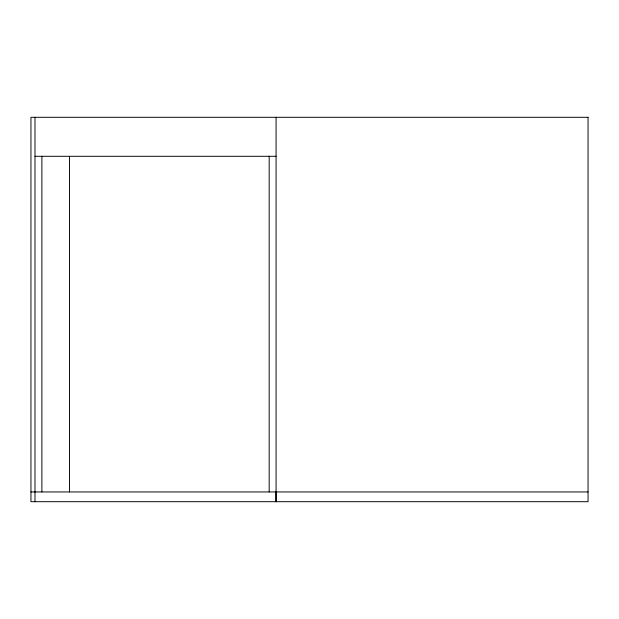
<?xml version="1.0" encoding="UTF-8"?>
<svg xmlns="http://www.w3.org/2000/svg" width="619" height="619" viewBox="0 0 619 619"><rect width="100%" height="100%" fill="white"/><g stroke="black" fill="none" stroke-linecap="round" stroke-linejoin="round"><path stroke-width="0.93" d="M34.989 156.298L276.074 156.298M30.95 491.95L588.05 491.95M276.074 117.3L276.074 501.7M275.958 491.95L275.958 501.7M269.18 156.298L269.18 491.95M69.46 156.298L69.46 491.95M41.883 156.298L41.883 491.95M34.989 117.3L34.989 501.7M588.05 117.3L30.95 117.3L30.95 501.7L588.05 501.7L588.05 117.3"/></g></svg>
